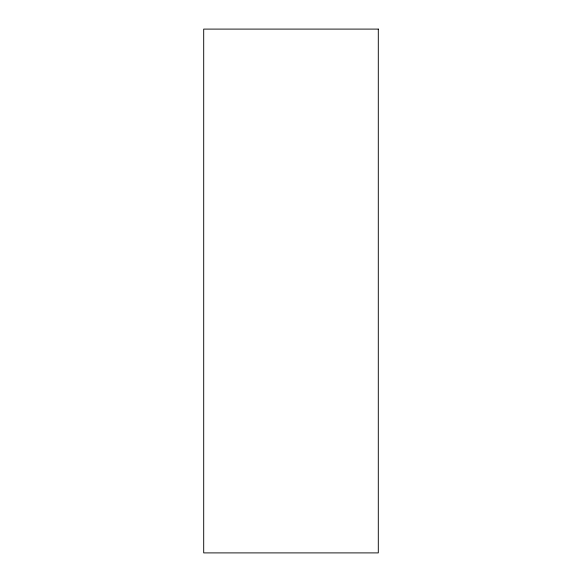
<?xml version="1.0" encoding="UTF-8"?>
<svg xmlns="http://www.w3.org/2000/svg" width="582" height="582" viewBox="0 0 582 582"><rect width="100%" height="100%" fill="white"/><g stroke="black" fill="none" stroke-linecap="round" stroke-linejoin="round"><path stroke-width="0.87" d="M378.3 29.1L203.7 29.1L203.7 552.9L378.3 552.9L378.3 29.1"/></g></svg>
